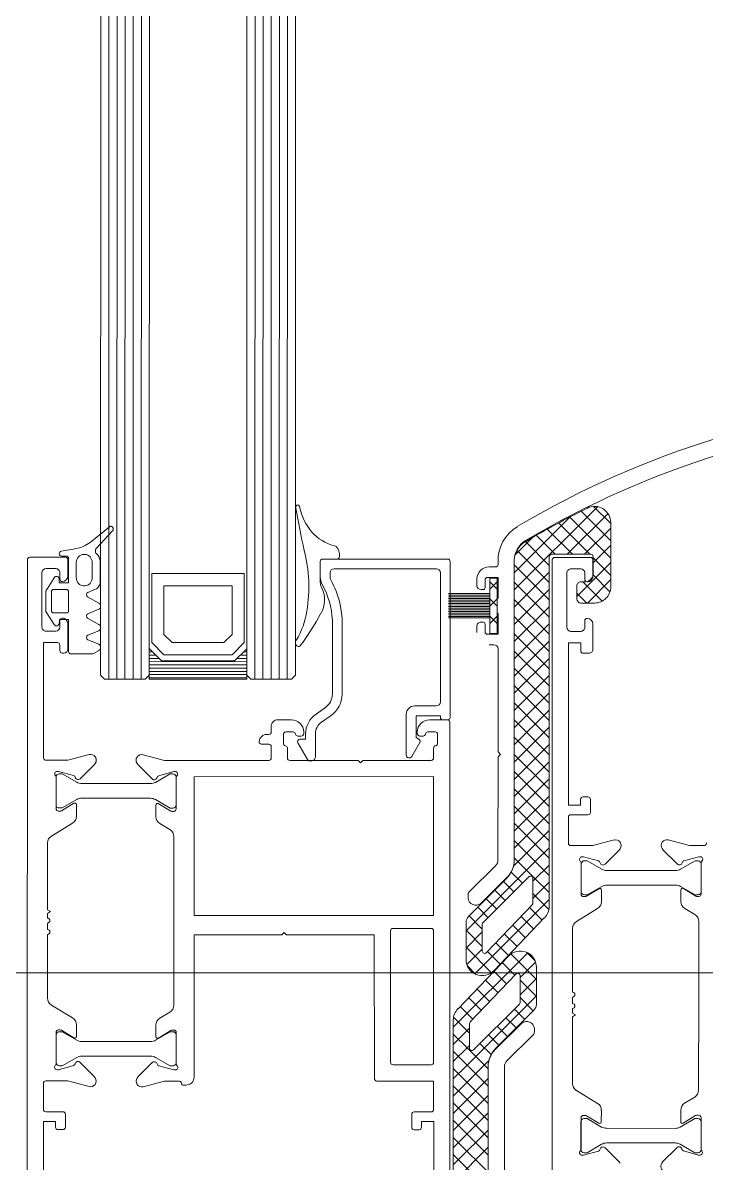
# Model space of a CAD drawing. Header units: centimetres. Extents: x 118932 to 154602, y -32682 to -23521.
# Drawn here: x 140821.18 to 140829.59, y -27687.63 to -27673.58 of the extents above; entities that cross this region are included whole.
import ezdxf

# ---------------------------------------------------------------- set-up
doc = ezdxf.new("R2010")
doc.units = ezdxf.units.CM
doc.header["$LTSCALE"] = 50
doc.header["$MEASUREMENT"] = 0
doc.layers.add('GEN_02_TF_Pencere', color=7, linetype='Continuous', lineweight=9, true_color=0x6093ac)

# ---------------------------------------------------------------- blocks, each defined once
blk = doc.blocks.new('P4_')
at = {"layer": 'GEN_02_TF_Pencere'}
for p, q in [((108044.975, 6106.326, 0), (108044.975, 6048.003, 0)), ((108040.794, 6096.939, 0), (108040.114, 6096.939, 0)), ((108040.114, 6096.939, 0), (108040.114, 6096.849, 0)), ((108040.157, 6096.939, 0), (108040.247, 6096.849, 0)), ((108040.157, 6096.849, 0), (108040.247, 6096.939, 0)), ((108040.369, 6096.939, 0), (108040.459, 6096.849, 0)), ((108040.369, 6096.849, 0), (108040.459, 6096.939, 0)), ((108040.581, 6096.939, 0), (108040.671, 6096.849, 0)), ((108040.581, 6096.849, 0), (108040.671, 6096.939, 0)), ((108040.793, 6096.94, 0), (108040.794, 6096.938, 0)), ((108040.794, 6096.849, 0), (108040.794, 6096.939, 0)), ((108040.114, 6096.849, 0), (108040.794, 6096.849, 0)), ((108040.114, 6096.849, 0), (108040.114, 6096.849, 0)), ((108040.304, 6096.849, 0), (108040.304, 6096.339, 0)), ((108040.324, 6096.849, 0), (108040.324, 6096.339, 0)), ((108040.344, 6096.849, 0), (108040.344, 6096.339, 0)), ((108040.364, 6096.849, 0), (108040.364, 6096.339, 0)), ((108040.384, 6096.849, 0), (108040.384, 6096.339, 0)), ((108040.404, 6096.849, 0), (108040.404, 6096.339, 0)), ((108040.424, 6096.849, 0), (108040.424, 6096.339, 0)), ((108040.444, 6096.849, 0), (108040.444, 6096.339, 0)), ((108040.464, 6096.849, 0), (108040.464, 6096.339, 0)), ((108040.484, 6096.849, 0), (108040.484, 6096.339, 0)), ((108040.504, 6096.849, 0), (108040.504, 6096.339, 0)), ((108040.524, 6096.849, 0), (108040.524, 6096.339, 0)), ((108040.544, 6096.849, 0), (108040.544, 6096.339, 0)), ((108040.564, 6096.849, 0), (108040.564, 6096.339, 0)), ((108040.584, 6096.849, 0), (108040.584, 6096.339, 0)), ((108040.604, 6096.849, 0), (108040.604, 6096.339, 0)), ((108039.908, 6096.359, 0), (108041.828, 6096.359, 0)), ((108039.908, 6096.359, 0), (108039.908, 6096.359, 0)), ((108041.888, 6096.355, 0), (108049.828, 6096.359, 0)), ((108041.888, 6096.355, 0), (108041.888, 6096.355, 0)), ((108039.878, 6094.789, 0), (108039.878, 6096.329, 0)), ((108041.638, 6096.239, 0), (108040.048, 6096.239, 0)), ((108041.828, 6096.239, 0), (108041.808, 6096.239, 0)), ((108041.808, 6096.239, 0), (108041.808, 6095.939, 0)), ((108041.858, 6096.329, 0), (108041.858, 6096.269, 0)), ((108041.858, 6096.105, 0), (108041.858, 6096.325, 0)), ((108039.998, 6096.189, 0), (108039.998, 6094.929, 0)), ((108041.688, 6095.919, 0), (108041.688, 6096.189, 0)), ((108042.008, 6096.175, 0), (108042.008, 6096.085, 0)), ((108042.148, 6096.205, 0), (108042.038, 6096.205, 0)), ((108042.328, 6096.155, 0), (108042.207, 6096.155, 0)), ((108042.358, 6095.285, 0), (108042.358, 6096.125, 0)), ((108044.268, 6096.156, 0), (108042.558, 6096.155, 0)), ((108042.558, 6096.155, 0), (108042.56, 6093.205, 0)), ((108044.27, 6093.206, 0), (108044.268, 6096.156, 0)), ((108044.268, 6096.156, 0), (108044.268, 6096.156, 0)), ((108044.428, 6096.126, 0), (108044.428, 6095.656, 0)), ((108046.078, 6096.157, 0), (108044.458, 6096.156, 0)), ((108046.108, 6095.657, 0), (108046.108, 6096.127, 0)), ((108046.658, 6096.157, 0), (108046.308, 6096.157, 0)), ((108046.308, 6096.157, 0), (108046.308, 6095.457, 0)), ((108046.688, 6095.917, 0), (108046.688, 6096.127, 0)), ((108048.808, 6096.159, 0), (108046.808, 6096.158, 0)), ((108046.808, 6096.158, 0), (108046.808, 6096.008, 0)), ((108041.808, 6095.939, 0), (108042.078, 6095.939, 0)), ((108042.028, 6095.955, 0), (108042.008, 6095.955, 0)), ((108042.058, 6096.026, 0), (108042.058, 6095.985, 0)), ((108042.078, 6095.939, 0), (108042.098, 6095.974, 0)), ((108042.139, 6095.985, 0), (108042.31, 6095.887, 0)), ((108046.808, 6096.008, 0), (108046.878, 6096.008, 0)), ((108046.908, 6095.978, 0), (108046.908, 6095.918, 0)), ((108042.292, 6095.819, 0), (108041.788, 6095.819, 0)), ((108046.878, 6095.888, 0), (108046.718, 6095.887, 0)), ((108044.437, 6095.635, 0), (108044.437, 6095.635, 0)), ((108044.458, 6095.626, 0), (108046.078, 6095.627, 0)), ((108046.278, 6095.427, 0), (108044.508, 6095.426, 0)), ((108044.508, 6095.426, 0), (108044.509, 6094.346, 0)), ((108042.388, 6095.255, 0), (108042.358, 6095.285, 0)), ((108042.358, 6095.225, 0), (108042.388, 6095.255, 0)), ((108042.359, 6094.385, 0), (108042.358, 6095.225, 0)), ((108040.728, 6095.028, 0), (108041.544, 6095.028, 0)), ((108040.048, 6094.879, 0), (108040.1, 6094.879, 0)), ((108041.544, 6094.908, 0), (108040.63, 6094.908, 0)), ((108041.788, 6094.707, 0), (108041.707, 6094.823, 0)), ((108041.806, 6094.892, 0), (108041.887, 6094.776, 0)), ((108040.097, 6094.759, 0), (108039.908, 6094.759, 0)), ((108042.034, 6094.699, 0), (108042.313, 6094.699, 0)), ((108042.009, 6094.555, 0), (108042.029, 6094.555, 0)), ((108042.098, 6094.579, 0), (108042.034, 6094.579, 0)), ((108042.098, 6094.509, 0), (108042.098, 6094.579, 0)), ((108042.341, 6094.597, 0), (108042.143, 6094.483, 0)), ((108041.308, 6094.453, 0), (107944.978, 6094.455, 0)), ((108041.308, 6094.453, 0), (108041.358, 6094.403, 0)), ((108041.358, 6094.403, 0), (108041.358, 6093.903, 0)), ((108041.859, 6094.235, 0), (108041.859, 6094.405, 0)), ((108042.009, 6094.425, 0), (108042.009, 6094.335, 0)), ((108042.059, 6094.525, 0), (108042.059, 6094.484, 0)), ((108041.358, 6094.353, 0), (107944.928, 6094.355, 0)), ((108041.358, 6094.253, 0), (107944.928, 6094.255, 0)), ((108042.039, 6094.305, 0), (108042.149, 6094.305, 0)), ((108042.208, 6094.355, 0), (108042.329, 6094.355, 0)), ((108044.509, 6094.346, 0), (108044.479, 6094.316, 0)), ((108044.479, 6094.316, 0), (108044.509, 6094.286, 0)), ((108044.509, 6094.286, 0), (108044.51, 6093.206, 0)), ((108041.358, 6094.153, 0), (107944.928, 6094.155, 0)), ((108042.009, 6094.155, 0), (108041.939, 6094.155, 0)), ((108042.039, 6094.104, 0), (108042.039, 6094.125, 0)), ((108042.159, 6094.125, 0), (108042.159, 6094.035, 0)), ((108042.329, 6094.155, 0), (108042.189, 6094.155, 0)), ((108042.36, 6092.839, 0), (108042.359, 6094.125, 0)), ((108041.358, 6094.053, 0), (107944.928, 6094.055, 0)), ((108041.358, 6093.953, 0), (107944.928, 6093.955, 0)), ((108040.983, 6093.853, 0), (107944.928, 6093.855, 0)), ((108041.358, 6093.853, 0), (108040.983, 6093.853, 0)), ((108040.983, 6093.853, 0), (108041.133, 6093.703, 0)), ((108040.983, 6093.853, 0), (108040.983, 6093.852, 0)), ((108041.023, 6093.853, 0), (108041.023, 6093.813, 0)), ((108041.063, 6093.853, 0), (108041.063, 6093.773, 0)), ((108041.103, 6093.853, 0), (108041.103, 6093.733, 0)), ((108041.143, 6093.853, 0), (108041.143, 6092.653, 0)), ((108041.183, 6093.853, 0), (108041.183, 6092.653, 0)), ((108041.223, 6093.853, 0), (108041.223, 6092.653, 0)), ((108041.263, 6093.853, 0), (108041.263, 6092.653, 0)), ((108041.303, 6093.853, 0), (108041.303, 6092.653, 0)), ((108041.358, 6093.903, 0), (108041.308, 6093.853, 0)), ((108041.343, 6093.853, 0), (108041.343, 6092.653, 0)), ((108041.358, 6092.653, 0), (108041.358, 6093.853, 0)), ((108041.358, 6093.853, 0), (108041.358, 6093.853, 0)), ((108040.058, 6092.683, 0), (108040.058, 6093.823, 0)), ((108040.058, 6093.823, 0), (108040.908, 6093.823, 0)), ((108040.908, 6093.823, 0), (108041.058, 6093.673, 0)), ((108041.133, 6093.703, 0), (108041.133, 6092.803, 0)), ((108040.208, 6092.833, 0), (108040.208, 6093.673, 0)), ((108040.208, 6093.673, 0), (108040.808, 6093.673, 0)), ((108040.808, 6093.673, 0), (108040.908, 6093.573, 0)), ((108040.908, 6093.573, 0), (108040.908, 6092.933, 0)), ((108041.058, 6093.673, 0), (108041.058, 6092.833, 0)), ((108042.56, 6093.205, 0), (108044.27, 6093.206, 0)), ((108044.51, 6093.206, 0), (108046.259, 6093.207, 0)), ((108042.566, 6092.985, 0), (108042.906, 6092.985, 0)), ((108042.957, 6092.985, 0), (108042.57, 6092.985, 0)), ((108046.099, 6092.987, 0), (108045.712, 6092.986, 0)), ((108046.082, 6092.987, 0), (108045.742, 6092.987, 0)), ((108046.31, 6093.028, 0), (108046.31, 6092.841, 0)), ((108046.344, 6093.053, 0), (108046.324, 6093.047, 0)), ((108046.359, 6093.107, 0), (108046.359, 6093.072, 0)), ((108040.908, 6092.933, 0), (108040.808, 6092.833, 0)), ((108042.497, 6092.973, 0), (108042.497, 6092.955, 0)), ((108042.497, 6092.955, 0), (108042.548, 6092.77, 0)), ((108042.526, 6092.909, 0), (108042.526, 6092.945, 0)), ((108042.63, 6092.729, 0), (108042.526, 6092.909, 0)), ((108042.946, 6092.909, 0), (108042.842, 6092.729, 0)), ((108042.89, 6092.765, 0), (108042.983, 6092.918, 0)), ((108042.946, 6092.945, 0), (108042.946, 6092.909, 0)), ((108042.987, 6092.933, 0), (108042.987, 6092.955, 0)), ((108043.211, 6092.907, 0), (108043.135, 6092.783, 0)), ((108044.467, 6092.956, 0), (108043.296, 6092.955, 0)), ((108045.373, 6092.956, 0), (108044.467, 6092.956, 0)), ((108045.535, 6092.784, 0), (108045.459, 6092.908, 0)), ((108045.682, 6092.956, 0), (108045.682, 6092.935, 0)), ((108045.687, 6092.919, 0), (108045.78, 6092.767, 0)), ((108045.702, 6092.947, 0), (108045.702, 6092.911, 0)), ((108045.702, 6092.911, 0), (108045.806, 6092.731, 0)), ((108046.018, 6092.731, 0), (108046.122, 6092.911, 0)), ((108046.121, 6092.773, 0), (108046.172, 6092.957, 0)), ((108046.122, 6092.911, 0), (108046.122, 6092.947, 0)), ((108046.172, 6092.957, 0), (108046.172, 6092.975, 0)), ((108040.808, 6092.833, 0), (108040.208, 6092.833, 0)), ((108041.058, 6092.833, 0), (108040.908, 6092.683, 0)), ((108041.133, 6092.803, 0), (108040.983, 6092.653, 0)), ((108041.063, 6092.733, 0), (108041.063, 6092.653, 0)), ((108041.103, 6092.773, 0), (108041.103, 6092.653, 0)), ((108042.29, 6092.578, 0), (108042.36, 6092.839, 0)), ((108043.05, 6092.735, 0), (108042.907, 6092.735, 0)), ((108045.763, 6092.737, 0), (108045.62, 6092.736, 0)), ((108046.31, 6092.841, 0), (108046.38, 6092.581, 0)), ((108040.983, 6092.653, 0), (107944.928, 6092.655, 0)), ((108040.908, 6092.683, 0), (108040.058, 6092.683, 0)), ((108040.983, 6092.654, 0), (108040.983, 6092.653, 0)), ((108040.983, 6092.653, 0), (108041.358, 6092.653, 0)), ((108041.023, 6092.693, 0), (108041.023, 6092.653, 0)), ((108041.308, 6092.653, 0), (108041.358, 6092.603, 0)), ((108041.358, 6092.603, 0), (108041.358, 6092.103, 0)), ((108042.587, 6092.689, 0), (108042.416, 6092.516, 0)), ((108042.646, 6091.821, 0), (108042.646, 6092.669, 0)), ((108042.826, 6092.669, 0), (108042.826, 6091.821, 0)), ((108042.826, 6092.669, 0), (108042.826, 6092.669, 0)), ((108045.822, 6092.671, 0), (108045.822, 6091.823, 0)), ((108045.822, 6092.671, 0), (108045.822, 6092.671, 0)), ((108046.002, 6091.823, 0), (108046.002, 6092.671, 0)), ((108046.254, 6092.518, 0), (108046.083, 6092.691, 0)), ((108041.358, 6092.553, 0), (107944.928, 6092.555, 0)), ((108041.358, 6092.453, 0), (107944.928, 6092.455, 0)), ((108042.416, 6092.516, 0), (108042.398, 6092.503, 0)), ((108046.272, 6092.505, 0), (108046.254, 6092.518, 0)), ((108041.358, 6092.353, 0), (107944.928, 6092.355, 0)), ((108041.358, 6092.253, 0), (107944.928, 6092.255, 0)), ((108041.358, 6092.153, 0), (107944.928, 6092.155, 0)), ((108041.308, 6092.053, 0), (107944.978, 6092.055, 0)), ((108041.358, 6092.103, 0), (108041.308, 6092.053, 0)), ((108042.358, 6091.652, 0), (108042.288, 6091.913, 0)), ((108042.396, 6091.988, 0), (108042.414, 6091.976, 0)), ((108042.414, 6091.976, 0), (108042.585, 6091.803, 0)), ((108046.081, 6091.803, 0), (108046.252, 6091.976, 0)), ((108046.252, 6091.976, 0), (108046.27, 6091.988, 0)), ((108046.378, 6091.913, 0), (108046.308, 6091.652, 0)), ((108042.546, 6091.721, 0), (108042.495, 6091.537, 0)), ((108042.526, 6091.581, 0), (108042.63, 6091.761, 0)), ((108042.842, 6091.761, 0), (108042.946, 6091.581, 0)), ((108042.981, 6091.574, 0), (108042.888, 6091.726, 0)), ((108042.905, 6091.757, 0), (108043.048, 6091.757, 0)), ((108045.618, 6091.757, 0), (108045.761, 6091.757, 0)), ((108045.778, 6091.726, 0), (108045.685, 6091.574, 0)), ((108045.806, 6091.763, 0), (108045.702, 6091.583, 0)), ((108046.122, 6091.583, 0), (108046.018, 6091.763, 0)), ((108046.17, 6091.537, 0), (108046.119, 6091.721, 0)), ((108039.858, 6091.181, 0), (108039.858, 6091.621, 0)), ((108039.888, 6091.651, 0), (108040.088, 6091.651, 0)), ((108040.678, 6091.651, 0), (108040.988, 6091.651, 0)), ((108041.038, 6091.601, 0), (108041.038, 6091.581, 0)), ((108042.358, 6091.381, 0), (108042.358, 6091.652, 0)), ((108042.526, 6091.545, 0), (108042.526, 6091.581, 0)), ((108042.946, 6091.581, 0), (108042.946, 6091.545, 0)), ((108043.133, 6091.709, 0), (108043.292, 6091.449, 0)), ((108045.374, 6091.449, 0), (108045.533, 6091.709, 0)), ((108045.702, 6091.583, 0), (108045.702, 6091.547, 0)), ((108046.122, 6091.547, 0), (108046.122, 6091.583, 0)), ((108046.308, 6091.652, 0), (108046.308, 6091.381, 0)), ((108046.688, 6091.381, 0), (108046.688, 6091.591, 0)), ((108046.718, 6091.621, 0), (108046.878, 6091.621, 0)), ((108046.908, 6091.591, 0), (108046.908, 6091.531, 0)), ((108039.998, 6091.501, 0), (108039.998, 6091.381, 0)), ((108040.128, 6091.551, 0), (108040.048, 6091.551, 0)), ((108040.718, 6091.551, 0), (108040.638, 6091.551, 0)), ((108040.768, 6091.381, 0), (108040.768, 6091.501, 0)), ((108040.908, 6091.521, 0), (108040.908, 6091.351, 0)), ((108041.008, 6091.551, 0), (108040.938, 6091.551, 0)), ((108042.495, 6091.537, 0), (108042.495, 6091.518, 0)), ((108042.906, 6091.505, 0), (108042.566, 6091.505, 0)), ((108042.568, 6091.507, 0), (108042.955, 6091.507, 0)), ((108042.985, 6091.537, 0), (108042.985, 6091.558, 0)), ((108044.201, 6091.401, 0), (108044.223, 6091.439, 0)), ((108044.223, 6091.439, 0), (108044.245, 6091.401, 0)), ((108045.68, 6091.558, 0), (108045.68, 6091.537, 0)), ((108045.71, 6091.507, 0), (108046.097, 6091.507, 0)), ((108045.742, 6091.507, 0), (108046.082, 6091.507, 0)), ((108046.17, 6091.518, 0), (108046.17, 6091.537, 0)), ((108046.878, 6091.501, 0), (108046.808, 6091.501, 0)), ((108046.808, 6091.501, 0), (108046.808, 6091.351, 0)), ((108040.048, 6091.331, 0), (108040.718, 6091.331, 0)), ((108040.908, 6091.351, 0), (108042.328, 6091.351, 0)), ((108043.377, 6091.401, 0), (108044.201, 6091.401, 0)), ((108044.245, 6091.401, 0), (108044.303, 6091.401, 0)), ((108044.363, 6091.401, 0), (108044.443, 6091.401, 0)), ((108044.503, 6091.401, 0), (108045.289, 6091.401, 0)), ((108046.338, 6091.351, 0), (108046.658, 6091.351, 0)), ((108046.808, 6091.351, 0), (108048.808, 6091.351, 0)), ((108049.828, 6091.151, 0), (108039.888, 6091.151, 0))]:
    blk.add_line(p, q, dxfattribs=at)
at = {"layer": 'GEN_02_TF_Pencere', "extrusion": (0, 0, -1)}
for p, q in [((108043.372, 6099.519, 0), (108043.392, 6099.513, 0)), ((108043.406, 6099.494, 0), (108043.406, 6099.307, 0)), ((108043.617, 6099.453, 0), (108044.004, 6099.452, 0)), ((108043.634, 6099.453, 0), (108043.974, 6099.453, 0)), ((108046.759, 6099.451, 0), (108047.146, 6099.451, 0)), ((108047.15, 6099.451, 0), (108046.81, 6099.451, 0)), ((108043.406, 6099.307, 0), (108043.336, 6099.047, 0)), ((108043.544, 6099.423, 0), (108043.544, 6099.441, 0)), ((108043.595, 6099.239, 0), (108043.544, 6099.423, 0)), ((108043.594, 6099.377, 0), (108043.594, 6099.413, 0)), ((108043.698, 6099.197, 0), (108043.594, 6099.377, 0)), ((108044.014, 6099.377, 0), (108043.91, 6099.197, 0)), ((108044.029, 6099.385, 0), (108043.936, 6099.233, 0)), ((108044.014, 6099.413, 0), (108044.014, 6099.377, 0)), ((108044.034, 6099.422, 0), (108044.034, 6099.401, 0)), ((108044.181, 6099.25, 0), (108044.257, 6099.374, 0)), ((108044.343, 6099.422, 0), (108045.249, 6099.422, 0)), ((108045.249, 6099.422, 0), (108046.42, 6099.421, 0)), ((108046.505, 6099.373, 0), (108046.581, 6099.249, 0)), ((108046.729, 6099.399, 0), (108046.729, 6099.421, 0)), ((108046.826, 6099.231, 0), (108046.733, 6099.384, 0)), ((108046.77, 6099.411, 0), (108046.77, 6099.375, 0)), ((108046.77, 6099.375, 0), (108046.874, 6099.195, 0)), ((108047.086, 6099.195, 0), (108047.19, 6099.375, 0)), ((108047.219, 6099.421, 0), (108047.168, 6099.236, 0)), ((108047.19, 6099.375, 0), (108047.19, 6099.411, 0)), ((108047.219, 6099.439, 0), (108047.219, 6099.421, 0)), ((108043.953, 6099.203, 0), (108044.096, 6099.202, 0)), ((108046.666, 6099.201, 0), (108046.809, 6099.201, 0)), ((108043.462, 6098.984, 0), (108043.633, 6099.157, 0)), ((108043.714, 6098.289, 0), (108043.714, 6099.137, 0)), ((108043.894, 6099.137, 0), (108043.894, 6098.289, 0)), ((108043.894, 6099.137, 0), (108043.894, 6099.137, 0)), ((108046.89, 6099.135, 0), (108046.89, 6098.287, 0)), ((108046.89, 6099.135, 0), (108046.89, 6099.135, 0)), ((108047.07, 6098.287, 0), (108047.07, 6099.135, 0)), ((108047.129, 6099.155, 0), (108047.3, 6098.982, 0)), ((108043.444, 6098.971, 0), (108043.462, 6098.984, 0)), ((108047.3, 6098.982, 0), (108047.318, 6098.969, 0)), ((108039.23, 6098.125, 0), (108039.441, 6098.337, 0)), ((108039.288, 6097.972, 0), (108039.653, 6098.337, 0)), ((108039.36, 6097.831, 0), (108039.866, 6098.337, 0)), ((108040.219, 6098.337, 0), (108039.429, 6098.337, 0)), ((108039.819, 6098.013, 0), (108039.495, 6098.337, 0)), ((108039.924, 6098.12, 0), (108039.707, 6098.337, 0)), ((108039.861, 6098.12, 0), (108040.078, 6098.337, 0)), ((108040.337, 6097.919, 0), (108039.919, 6098.337, 0)), ((108040.072, 6098.119, 0), (108040.28, 6098.327, 0)), ((108040.419, 6098.049, 0), (108040.131, 6098.337, 0)), ((108043.338, 6098.379, 0), (108043.408, 6098.118, 0)), ((108043.464, 6098.442, 0), (108043.446, 6098.454, 0)), ((108043.635, 6098.269, 0), (108043.464, 6098.442, 0)), ((108047.302, 6098.442, 0), (108047.131, 6098.269, 0)), ((108047.32, 6098.454, 0), (108047.302, 6098.442, 0)), ((108039.819, 6097.801, 0), (108039.317, 6098.303, 0)), ((108040.158, 6097.993, 0), (108040.396, 6098.231, 0)), ((108043.546, 6098.003, 0), (108043.597, 6098.187, 0)), ((108043.594, 6098.049, 0), (108043.698, 6098.229, 0)), ((108043.91, 6098.229, 0), (108044.014, 6098.049, 0)), ((108043.938, 6098.192, 0), (108044.031, 6098.04, 0)), ((108044.098, 6098.223, 0), (108043.955, 6098.223, 0)), ((108046.811, 6098.223, 0), (108046.668, 6098.223, 0)), ((108046.735, 6098.04, 0), (108046.828, 6098.192, 0)), ((108046.874, 6098.227, 0), (108046.77, 6098.047, 0)), ((108047.19, 6098.047, 0), (108047.086, 6098.227, 0)), ((108047.17, 6098.187, 0), (108047.221, 6098.003, 0)), ((108040.259, 6097.149, 0), (108039.233, 6098.175, 0)), ((108039.433, 6097.692, 0), (108039.819, 6098.078, 0)), ((108039.819, 6097.609, 0), (108039.819, 6098.089, 0)), ((108039.849, 6098.12, 0), (108040.049, 6098.12, 0)), ((108039.858, 6098.087, 0), (108039.858, 6097.647, 0)), ((108040.088, 6098.117, 0), (108039.888, 6098.117, 0)), ((108040.296, 6097.919, 0), (108040.419, 6098.042, 0)), ((108040.419, 6097.969, 0), (108040.419, 6098.137, 0)), ((108040.988, 6098.117, 0), (108040.678, 6098.117, 0)), ((108041.038, 6097.997, 0), (108041.038, 6098.067, 0)), ((108042.808, 6098.057, 0), (108042.808, 6097.997, 0)), ((108042.998, 6098.087, 0), (108042.838, 6098.087, 0)), ((108043.028, 6097.847, 0), (108043.028, 6098.057, 0)), ((108043.408, 6098.118, 0), (108043.408, 6097.847, 0)), ((108043.594, 6098.013, 0), (108043.594, 6098.049, 0)), ((108044.014, 6098.049, 0), (108044.014, 6098.013, 0)), ((108044.342, 6097.915, 0), (108044.183, 6098.175, 0)), ((108046.583, 6098.175, 0), (108046.424, 6097.915, 0)), ((108046.77, 6098.047, 0), (108046.77, 6098.011, 0)), ((108047.19, 6098.011, 0), (108047.19, 6098.047, 0)), ((108039.998, 6097.847, 0), (108039.998, 6097.967, 0)), ((108040.048, 6098.017, 0), (108040.128, 6098.017, 0)), ((108040.158, 6098.029, 0), (108040.158, 6097.969, 0)), ((108040.208, 6097.919, 0), (108040.369, 6097.919, 0)), ((108040.638, 6098.017, 0), (108040.718, 6098.017, 0)), ((108040.768, 6097.967, 0), (108040.768, 6097.847, 0)), ((108040.908, 6097.817, 0), (108040.908, 6097.967, 0)), ((108040.908, 6097.967, 0), (108041.008, 6097.967, 0)), ((108042.838, 6097.967, 0), (108042.908, 6097.967, 0)), ((108042.908, 6097.967, 0), (108042.908, 6097.817, 0)), ((108043.546, 6097.984, 0), (108043.546, 6098.003, 0)), ((108044.006, 6097.973, 0), (108043.619, 6097.973, 0)), ((108043.974, 6097.973, 0), (108043.634, 6097.973, 0)), ((108044.036, 6098.024, 0), (108044.036, 6098.003, 0)), ((108045.493, 6097.905, 0), (108045.471, 6097.867, 0)), ((108045.515, 6097.867, 0), (108045.493, 6097.905, 0)), ((108046.731, 6098.003, 0), (108046.731, 6098.024, 0)), ((108047.148, 6097.973, 0), (108046.761, 6097.973, 0)), ((108046.81, 6097.971, 0), (108047.15, 6097.971, 0)), ((108047.221, 6098.003, 0), (108047.221, 6097.984, 0)), ((108040.046, 6097.149, 0), (108039.355, 6097.841, 0)), ((108039.508, 6097.555, 0), (108039.819, 6097.866, 0)), ((108040.718, 6097.797, 0), (108040.048, 6097.797, 0)), ((108042.908, 6097.817, 0), (108040.908, 6097.817, 0)), ((108043.378, 6097.817, 0), (108043.058, 6097.817, 0)), ((108045.213, 6097.867, 0), (108044.427, 6097.867, 0)), ((108045.353, 6097.867, 0), (108045.273, 6097.867, 0)), ((108045.471, 6097.867, 0), (108045.413, 6097.867, 0)), ((108046.339, 6097.867, 0), (108045.515, 6097.867, 0)), ((108039.585, 6097.42, 0), (108039.819, 6097.654, 0)), ((108039.663, 6097.286, 0), (108039.956, 6097.579, 0)), ((108039.77, 6097.181, 0), (108040.168, 6097.579, 0)), ((108044.158, 6097.579, 0), (108039.849, 6097.579, 0)), ((108039.888, 6097.617, 0), (108049.828, 6097.617, 0)), ((108039.888, 6097.617, 0), (108039.888, 6097.617, 0)), ((108039.951, 6097.149, 0), (108040.381, 6097.579, 0)), ((108040.471, 6097.149, 0), (108040.041, 6097.579, 0)), ((108040.163, 6097.149, 0), (108040.593, 6097.579, 0)), ((108040.683, 6097.149, 0), (108040.253, 6097.579, 0)), ((108040.375, 6097.149, 0), (108040.805, 6097.579, 0)), ((108040.895, 6097.149, 0), (108040.465, 6097.579, 0)), ((108040.587, 6097.149, 0), (108041.017, 6097.579, 0)), ((108041.107, 6097.149, 0), (108040.677, 6097.579, 0)), ((108040.799, 6097.149, 0), (108041.229, 6097.579, 0)), ((108041.319, 6097.149, 0), (108040.889, 6097.579, 0)), ((108041.011, 6097.149, 0), (108041.441, 6097.579, 0)), ((108041.531, 6097.149, 0), (108041.101, 6097.579, 0)), ((108041.223, 6097.149, 0), (108041.653, 6097.579, 0)), ((108041.743, 6097.149, 0), (108041.313, 6097.579, 0)), ((108041.435, 6097.149, 0), (108041.865, 6097.579, 0)), ((108041.956, 6097.149, 0), (108041.526, 6097.579, 0)), ((108041.648, 6097.149, 0), (108042.071, 6097.572, 0)), ((108042.168, 6097.149, 0), (108041.738, 6097.579, 0)), ((108041.86, 6097.149, 0), (108042.263, 6097.553, 0)), ((108042.38, 6097.149, 0), (108041.95, 6097.579, 0)), ((108042.071, 6097.572, 0), (108042.078, 6097.579, 0)), ((108042.072, 6097.149, 0), (108042.456, 6097.533, 0)), ((108042.18, 6097.561, 0), (108042.162, 6097.579, 0)), ((108042.592, 6097.149, 0), (108042.18, 6097.561, 0)), ((108042.263, 6097.553, 0), (108042.29, 6097.579, 0)), ((108042.284, 6097.149, 0), (108042.648, 6097.513, 0)), ((108042.416, 6097.537, 0), (108042.374, 6097.579, 0)), ((108042.804, 6097.149, 0), (108042.416, 6097.537, 0)), ((108042.456, 6097.533, 0), (108042.502, 6097.579, 0)), ((108042.496, 6097.149, 0), (108042.841, 6097.494, 0)), ((108042.652, 6097.513, 0), (108042.586, 6097.579, 0)), ((108042.648, 6097.513, 0), (108042.714, 6097.579, 0)), ((108043.016, 6097.149, 0), (108042.652, 6097.513, 0)), ((108042.889, 6097.489, 0), (108042.798, 6097.579, 0)), ((108042.841, 6097.494, 0), (108042.926, 6097.579, 0)), ((108043.228, 6097.149, 0), (108042.889, 6097.489, 0)), ((108043.125, 6097.465, 0), (108043.011, 6097.579, 0)), ((108043.033, 6097.474, 0), (108043.138, 6097.579, 0)), ((108043.361, 6097.441, 0), (108043.223, 6097.579, 0)), ((108043.226, 6097.454, 0), (108043.35, 6097.579, 0)), ((108043.418, 6097.435, 0), (108043.562, 6097.579, 0)), ((108043.597, 6097.416, 0), (108043.435, 6097.579, 0)), ((108043.611, 6097.415, 0), (108043.775, 6097.579, 0)), ((108043.834, 6097.392, 0), (108043.647, 6097.579, 0)), ((108043.803, 6097.395, 0), (108043.987, 6097.579, 0)), ((108044.059, 6097.379, 0), (108043.859, 6097.579, 0)), ((108043.999, 6097.379, 0), (108044.195, 6097.576, 0)), ((108044.987, 6096.663, 0), (108044.071, 6097.579, 0)), ((108044.158, 6097.579, 0), (108044.158, 6097.579, 0)), ((108044.17, 6097.338, 0), (108044.327, 6097.495, 0)), ((108044.948, 6096.901, 0), (108044.299, 6097.52, 0)), ((108039.824, 6097.159, 0), (108039.613, 6097.371, 0)), ((108042.708, 6097.149, 0), (108043.033, 6097.474, 0)), ((108042.92, 6097.149, 0), (108043.226, 6097.454, 0)), ((108043.44, 6097.149, 0), (108043.125, 6097.465, 0)), ((108043.133, 6097.149, 0), (108043.418, 6097.435, 0)), ((108043.345, 6097.149, 0), (108043.611, 6097.415, 0)), ((108043.662, 6097.14, 0), (108043.361, 6097.441, 0)), ((108043.557, 6097.149, 0), (108043.803, 6097.395, 0)), ((108044.458, 6096.556, 0), (108043.597, 6097.416, 0)), ((108043.813, 6097.379, 0), (108044.115, 6097.379, 0)), ((108043.813, 6097.379, 0), (108043.813, 6097.379, 0)), ((108043.847, 6097.379, 0), (108043.834, 6097.392, 0)), ((108044.136, 6097.371, 0), (108044.725, 6096.808, 0)), ((108044.279, 6097.235, 0), (108044.435, 6097.391, 0)), ((108044.827, 6097.406, 0), (108044.722, 6097.301, 0)), ((108045.055, 6097.422, 0), (108044.741, 6097.108, 0)), ((108044.844, 6097.412, 0), (108045.034, 6097.222, 0)), ((108045.364, 6097.422, 0), (108044.906, 6097.422, 0)), ((108045.046, 6097.422, 0), (108045.246, 6097.222, 0)), ((108045.267, 6097.422, 0), (108045.067, 6097.222, 0)), ((108045.258, 6097.422, 0), (108046.119, 6096.562, 0)), ((108045.442, 6097.385, 0), (108045.279, 6097.222, 0)), ((108045.905, 6096.923, 0), (108045.435, 6097.393, 0)), ((108045.66, 6097.398, 0), (108045.703, 6097.398, 0)), ((108045.738, 6097.383, 0), (108046.06, 6097.058, 0)), ((108043.733, 6097.113, 0), (108043.87, 6097.25, 0)), ((108044.354, 6096.765, 0), (108043.791, 6097.328, 0)), ((108044.387, 6097.131, 0), (108044.544, 6097.287, 0)), ((108044.729, 6097.315, 0), (108045.645, 6096.399, 0)), ((108045.011, 6097.222, 0), (108045.341, 6097.222, 0)), ((108045.362, 6097.213, 0), (108045.925, 6096.65, 0)), ((108045.548, 6097.279, 0), (108045.422, 6097.153, 0)), ((108045.919, 6096.917, 0), (108045.597, 6097.242, 0)), ((108039.479, 6097.184, 0), (108039.479, 6097.184, 0)), ((108039.889, 6097.149, 0), (108043.585, 6097.149, 0)), ((108039.89, 6097.149, 0), (108043.585, 6097.149, 0)), ((108043.797, 6097.061, 0), (108044.12, 6096.736, 0)), ((108043.849, 6097.017, 0), (108043.976, 6097.144, 0)), ((108044.496, 6097.027, 0), (108044.652, 6097.184, 0)), ((108044.604, 6096.924, 0), (108044.761, 6097.08, 0)), ((108044.768, 6097.077, 0), (108045.417, 6096.458, 0)), ((108045.003, 6097.158, 0), (108044.847, 6097.002, 0)), ((108045.58, 6096.607, 0), (108044.991, 6097.17, 0)), ((108045.654, 6097.173, 0), (108045.528, 6097.047, 0)), ((108045.761, 6097.067, 0), (108045.634, 6096.941, 0)), ((108039.944, 6096.949, 0), (108039.909, 6096.949, 0)), ((108039.974, 6096.839, 0), (108039.974, 6096.919, 0)), ((108040.356, 6096.949, 0), (108040.104, 6096.949, 0)), ((108040.104, 6096.949, 0), (108040.104, 6096.819, 0)), ((108040.534, 6096.939, 0), (108040.374, 6096.939, 0)), ((108040.804, 6096.949, 0), (108040.551, 6096.949, 0)), ((108040.804, 6096.819, 0), (108040.804, 6096.949, 0)), ((108042.254, 6096.949, 0), (108040.984, 6096.949, 0)), ((108042.284, 6096.979, 0), (108042.254, 6096.949, 0)), ((108042.314, 6096.949, 0), (108042.284, 6096.979, 0)), ((108043.585, 6096.949, 0), (108042.314, 6096.949, 0)), ((108043.978, 6096.595, 0), (108043.656, 6096.92, 0)), ((108043.811, 6097.055, 0), (108044.281, 6096.586, 0)), ((108043.955, 6096.911, 0), (108044.082, 6097.038, 0)), ((108044.062, 6096.805, 0), (108044.188, 6096.932, 0)), ((108044.713, 6096.82, 0), (108044.869, 6096.977, 0)), ((108045.112, 6097.054, 0), (108044.955, 6096.898, 0)), ((108045.22, 6096.951, 0), (108045.064, 6096.794, 0)), ((108045.867, 6096.961, 0), (108045.74, 6096.834, 0)), ((108046.131, 6097.029, 0), (108047.402, 6097.029, 0)), ((108040.134, 6096.789, 0), (108040.234, 6096.789, 0)), ((108040.674, 6096.789, 0), (108040.774, 6096.789, 0)), ((108040.934, 6096.899, 0), (108040.934, 6096.839, 0)), ((108044.168, 6096.699, 0), (108044.294, 6096.826, 0)), ((108044.661, 6096.556, 0), (108044.975, 6096.87, 0)), ((108045.329, 6096.847, 0), (108045.172, 6096.691, 0)), ((108045.983, 6096.865, 0), (108045.846, 6096.728, 0)), ((108046.159, 6096.829, 0), (108045.913, 6096.583, 0)), ((108046.054, 6096.838, 0), (108046.355, 6096.538, 0)), ((108046.371, 6096.829, 0), (108046.105, 6096.563, 0)), ((108049.827, 6096.829, 0), (108046.131, 6096.829, 0)), ((108049.826, 6096.829, 0), (108046.131, 6096.829, 0)), ((108046.276, 6096.829, 0), (108046.591, 6096.514, 0)), ((108046.584, 6096.829, 0), (108046.298, 6096.543, 0)), ((108046.488, 6096.829, 0), (108046.827, 6096.489, 0)), ((108046.796, 6096.829, 0), (108046.49, 6096.524, 0)), ((108047.008, 6096.829, 0), (108046.683, 6096.504, 0)), ((108046.7, 6096.829, 0), (108047.064, 6096.465, 0)), ((108047.22, 6096.829, 0), (108046.875, 6096.485, 0)), ((108046.912, 6096.829, 0), (108047.3, 6096.441, 0)), ((108047.432, 6096.829, 0), (108047.068, 6096.465, 0)), ((108047.124, 6096.829, 0), (108047.536, 6096.417, 0)), ((108047.644, 6096.829, 0), (108047.26, 6096.445, 0)), ((108040.204, 6096.689, 0), (108040.124, 6096.689, 0)), ((108040.254, 6096.769, 0), (108040.254, 6096.739, 0)), ((108040.654, 6096.739, 0), (108040.654, 6096.769, 0)), ((108040.784, 6096.689, 0), (108040.704, 6096.689, 0)), ((108044.274, 6096.593, 0), (108044.437, 6096.756, 0)), ((108044.705, 6096.756, 0), (108044.376, 6096.756, 0)), ((108044.449, 6096.556, 0), (108044.649, 6096.756, 0)), ((108044.67, 6096.556, 0), (108044.47, 6096.756, 0)), ((108044.872, 6096.566, 0), (108044.682, 6096.756, 0)), ((108044.889, 6096.573, 0), (108044.994, 6096.677, 0)), ((108045.437, 6096.744, 0), (108045.281, 6096.587, 0)), ((108045.546, 6096.64, 0), (108045.39, 6096.484, 0)), ((108044.056, 6096.58, 0), (108044.013, 6096.58, 0)), ((108044.352, 6096.556, 0), (108044.81, 6096.556, 0)), ((108045.717, 6096.599, 0), (108045.521, 6096.403, 0)), ((108045.903, 6096.599, 0), (108045.601, 6096.599, 0)), ((108045.657, 6096.599, 0), (108045.857, 6096.399, 0)), ((108045.913, 6096.583, 0), (108045.729, 6096.399, 0)), ((108045.869, 6096.599, 0), (108045.882, 6096.586, 0)), ((108045.882, 6096.586, 0), (108046.069, 6096.399, 0)), ((108045.903, 6096.599, 0), (108045.903, 6096.599, 0)), ((108046.105, 6096.563, 0), (108045.941, 6096.399, 0)), ((108046.119, 6096.562, 0), (108046.281, 6096.399, 0)), ((108046.298, 6096.543, 0), (108046.154, 6096.399, 0)), ((108046.355, 6096.538, 0), (108046.493, 6096.399, 0)), ((108046.49, 6096.524, 0), (108046.366, 6096.399, 0)), ((108046.683, 6096.504, 0), (108046.578, 6096.399, 0)), ((108046.591, 6096.514, 0), (108046.706, 6096.399, 0)), ((108045.558, 6096.399, 0), (108049.867, 6096.399, 0)), ((108045.558, 6096.399, 0), (108045.558, 6096.399, 0)), ((108046.875, 6096.485, 0), (108046.79, 6096.399, 0)), ((108046.827, 6096.489, 0), (108046.918, 6096.399, 0)), ((108047.068, 6096.465, 0), (108047.002, 6096.399, 0)), ((108047.064, 6096.465, 0), (108047.13, 6096.399, 0)), ((108047.26, 6096.445, 0), (108047.214, 6096.399, 0)), ((108047.3, 6096.441, 0), (108047.342, 6096.399, 0)), ((108039.81, 6094.994, 0), (108039.848, 6094.994, 0)), ((108039.848, 6094.994, 0), (108039.848, 6094.994, 0)), ((108039.878, 6094.969, 0), (108039.878, 6094.784, 0)), ((108039.908, 6094.759, 0), (108040.169, 6094.759, 0)), ((108040.218, 6094.77, 0), (108040.238, 6094.779, 0)), ((108040.906, 6094.453, 0), (108040.893, 6094.455, 0)), ((108039.481, 6092.161, 0), (108039.659, 6091.945, 0)), ((108039.744, 6092.001, 0), (108039.533, 6092.2, 0)), ((108040.157, 6092.047, 0), (108039.903, 6092.047, 0)), ((108040.423, 6092.033, 0), (108040.345, 6091.893, 0)), ((108040.554, 6091.897, 0), (108040.498, 6092.03, 0)), ((108040.687, 6092.033, 0), (108040.609, 6091.893, 0)), ((108040.818, 6091.897, 0), (108040.763, 6092.03, 0)), ((108040.929, 6092.03, 0), (108040.874, 6091.897, 0)), ((108041.037, 6091.976, 0), (108041.005, 6092.034, 0)), ((108039.823, 6091.842, 0), (108039.823, 6091.861, 0)), ((108039.923, 6091.949, 0), (108040.108, 6091.949, 0)), ((108040.208, 6091.861, 0), (108040.208, 6091.842, 0)), ((108040.208, 6091.861, 0), (108040.208, 6091.861, 0)), ((108040.29, 6091.896, 0), (108040.251, 6091.99, 0)), ((108040.251, 6091.99, 0), (108040.251, 6091.99, 0)), ((108041.048, 6091.686, 0), (108041.048, 6091.937, 0)), ((108040.109, 6091.754, 0), (108039.923, 6091.754, 0)), ((108039.843, 6091.571, 0), (108039.843, 6091.632, 0)), ((108039.873, 6091.658, 0), (108040.173, 6091.659, 0)), ((108040.173, 6091.659, 0), (108040.173, 6091.544, 0)), ((108040.253, 6091.474, 0), (108040.253, 6091.632, 0)), ((108040.262, 6091.651, 0), (108040.262, 6091.651, 0)), ((108040.283, 6091.659, 0), (108040.513, 6091.659, 0)), ((108040.543, 6091.633, 0), (108040.543, 6091.474, 0)), ((108040.623, 6091.659, 0), (108041.018, 6091.66, 0)), ((108040.623, 6091.545, 0), (108040.623, 6091.659, 0)), ((108040.11, 6091.48, 0), (108040.274, 6091.377, 0)), ((108040.173, 6091.544, 0), (108040.133, 6091.544, 0)), ((108040.513, 6091.447, 0), (108040.283, 6091.447, 0)), ((108040.524, 6091.377, 0), (108040.687, 6091.481, 0)), ((108040.663, 6091.545, 0), (108040.623, 6091.545, 0)), ((108040.274, 6091.377, 0), (108040.524, 6091.377, 0))]:
    blk.add_line(p, q, dxfattribs=at)
for centre, radius, start, end in [((-108049.237, 6102.98, 0), 11.35, 329.2896, 356.4497), ((-108049.237, 6102.98, 0), 11.15, 329.2971, 356.6114), ((-108043.386, 6099.494, 0), 0.02, 104.9815, 180.053), ((-108043.574, 6099.441, 0), 0.03, 0.0329, 135.8205), ((-108043.634, 6099.413, 0), 0.04, 360, 90), ((-108043.617, 6099.483, 0), 0.03, 270.0329, 315.8207), ((-108043.974, 6099.413, 0), 0.04, 90, 179.9999), ((-108044.004, 6099.422, 0), 0.03, 90.0328, 180.0329), ((-108046.759, 6099.421, 0), 0.03, 0.0328, 90.0329), ((-108046.81, 6099.411, 0), 0.04, 0.0001, 89.9999), ((-108047.146, 6099.481, 0), 0.03, 224.2451, 270.0328), ((-108047.15, 6099.411, 0), 0.04, 90, 180), ((-108047.189, 6099.439, 0), 0.03, 44.2452, 180.0328), ((-108044.004, 6099.401, 0), 0.03, 180.0331, 211.4331), ((-108044.343, 6099.322, 0), 0.1, 31.4328, 90.0329), ((-108046.42, 6099.321, 0), 0.1, 90.0328, 148.6329), ((-108046.759, 6099.399, 0), 0.03, 328.6326, 0.0325), ((-108043.624, 6099.246, 0), 0.03, 282.3019, 345.6431), ((-108043.61, 6099.183, 0), 0.0347, 101.8309, 228.6866), ((-108043.594, 6099.137, 0), 0.12, 150.0001, 180), ((-108044.014, 6099.137, 0), 0.12, 0.0001, 30), ((-108043.953, 6099.223, 0), 0.02, 270.0328, 31.4328), ((-108044.096, 6099.302, 0), 0.1, 211.4328, 270.0329), ((-108046.667, 6099.301, 0), 0.1, 270.0329, 328.6329), ((-108046.809, 6099.221, 0), 0.02, 148.633, 270.033), ((-108046.77, 6099.135, 0), 0.12, 150.0001, 180), ((-108047.19, 6099.135, 0), 0.12, 0, 29.9999), ((-108047.152, 6099.181, 0), 0.0347, 311.3792, 78.2349), ((-108047.139, 6099.244, 0), 0.03, 194.4226, 257.7638), ((-108043.404, 6099.029, 0), 0.07, 235.0329, 15.014), ((-108047.358, 6099.026, 0), 0.07, 165.0518, 305.0329), ((-108043.406, 6098.397, 0), 0.07, 344.9963, 125.0258), ((-108039.429, 6098.137, 0), 0.2, 333.8142, 90), ((-108040.219, 6098.137, 0), 0.2, 90, 180), ((-108043.626, 6098.179, 0), 0.03, 14.4077, 77.7275), ((-108043.612, 6098.243, 0), 0.0347, 131.3603, 258.1907), ((-108043.594, 6098.289, 0), 0.12, 180, 209.9999), ((-108044.014, 6098.289, 0), 0.12, 329.9999, 0), ((-108043.955, 6098.203, 0), 0.02, 328.6001, 90), ((-108044.098, 6098.123, 0), 0.1, 90.0002, 148.5935), ((-108046.662, 6098.134, 0), 0.0886, 27.1901, 94.2162), ((-108046.811, 6098.203, 0), 0.02, 89.9851, 211.4175), ((-108046.77, 6098.287, 0), 0.12, 180, 210.0001), ((-108047.19, 6098.287, 0), 0.12, 330.0001, 360), ((-108047.154, 6098.243, 0), 0.0347, 281.807, 48.6356), ((-108047.141, 6098.179, 0), 0.03, 102.3178, 165.5945), ((-108049.237, 6102.96, 0), 11.129, 329.2979, 333.8143), ((-108039.85, 6098.089, 0), 0.0312, 359.6263, 87.7267), ((-108039.888, 6098.087, 0), 0.03, 360, 90), ((-108040.055, 6098.017, 0), 0.104, 86.8743, 173.2061), ((-108040.088, 6098.047, 0), 0.07, 90, 180), ((-108040.128, 6098.047, 0), 0.03, 180, 270), ((-108040.678, 6098.047, 0), 0.07, 360, 90), ((-108040.638, 6098.047, 0), 0.03, 270, 0), ((-108040.988, 6098.067, 0), 0.05, 90, 180), ((-108042.838, 6098.057, 0), 0.03, 360, 90), ((-108042.998, 6098.057, 0), 0.03, 90, 180), ((-108040.048, 6097.967, 0), 0.05, 360, 90), ((-108040.208, 6097.969, 0), 0.05, 270, 0), ((-108040.369, 6097.969, 0), 0.05, 180, 270), ((-108040.718, 6097.967, 0), 0.05, 90, 180), ((-108041.008, 6097.997, 0), 0.03, 180, 270), ((-108042.838, 6097.997, 0), 0.03, 270, 0), ((-108043.576, 6097.984, 0), 0.03, 224.2142, 359.9963), ((-108043.634, 6098.013, 0), 0.04, 270, 0), ((-108043.619, 6097.943, 0), 0.03, 44.2123, 90.0001), ((-108043.974, 6098.013, 0), 0.04, 180.0001, 269.9999), ((-108044.006, 6098.003, 0), 0.03, 180, 270), ((-108044.006, 6098.024, 0), 0.03, 148.6301, 179.993), ((-108044.427, 6097.967, 0), 0.1, 270, 328.6001), ((-108046.339, 6097.967, 0), 0.1, 211.3999, 270), ((-108046.761, 6098.024, 0), 0.03, 0.0001, 31.4001), ((-108046.761, 6098.002, 0), 0.0299, 269.8351, 0.1649), ((-108046.81, 6098.011, 0), 0.04, 270.0001, 359.9999), ((-108047.148, 6097.943, 0), 0.03, 90.0085, 135.7667), ((-108047.15, 6098.011, 0), 0.04, 180, 270), ((-108047.191, 6097.984, 0), 0.03, 180, 315.7878), ((-108040.048, 6097.847, 0), 0.05, 270, 0), ((-108040.718, 6097.847, 0), 0.05, 180, 270), ((-108043.058, 6097.847, 0), 0.03, 270, 0), ((-108043.378, 6097.847, 0), 0.03, 180, 270), ((-108045.243, 6097.867, 0), 0.03, 0, 180), ((-108045.383, 6097.867, 0), 0.03, 0, 180), ((-108039.888, 6097.647, 0), 0.03, 270, 0), ((-108039.849, 6097.609, 0), 0.03, 270, 0), ((-108044.158, 6097.379, 0), 0.2, 89.9993, 135.0021), ((-108043.813, 6097.349, 0), 0.03, 314.999, 90), ((-108044.115, 6097.349, 0), 0.03, 90, 133.4851), ((-108044.906, 6097.222, 0), 0.2, 313.6643, 90), ((-108045.364, 6097.322, 0), 0.1, 90, 134.999), ((-108045.67, 6097.303, 0), 0.0953, 320.0462, 84.3242), ((-108045.703, 6097.348, 0), 0.05, 90.0001, 135), ((-108039.898, 6097.44, 0), 0.291, 271.6867, 328.3334), ((-108039.898, 6097.42, 0), 0.271, 271.7479, 328.2984), ((-108045.011, 6097.192, 0), 0.03, 313.485, 90), ((-108045.341, 6097.192, 0), 0.03, 90, 134.999), ((-108039.898, 6097.44, 0), 0.491, 268.7016, 328.5544), ((-108043.585, 6096.849, 0), 0.3, 90, 135), ((-108043.585, 6096.829, 0), 0.32, 90, 134.9999), ((-108046.131, 6097.129, 0), 0.1, 270, 314.9999), ((-108039.944, 6096.919, 0), 0.03, 90, 180), ((-108040.374, 6096.959, 0), 0.02, 270, 330), ((-108040.534, 6096.959, 0), 0.02, 210, 270), ((-108040.984, 6096.899, 0), 0.05, 360, 90), ((-108043.585, 6096.849, 0), 0.1, 90, 134.9999), ((-108046.131, 6097.149, 0), 0.32, 270, 314.9999), ((-108046.131, 6097.129, 0), 0.3, 270, 315), ((-108040.124, 6096.839, 0), 0.15, 270, 0), ((-108040.134, 6096.819, 0), 0.03, 270, 0), ((-108040.234, 6096.769, 0), 0.02, 90, 180), ((-108040.674, 6096.769, 0), 0.02, 360, 90), ((-108040.774, 6096.819, 0), 0.03, 180, 270), ((-108044.705, 6096.786, 0), 0.03, 133.485, 270), ((-108044.81, 6096.756, 0), 0.2, 133.6643, 270), ((-108040.204, 6096.739, 0), 0.05, 180, 270), ((-108040.704, 6096.739, 0), 0.05, 270, 0), ((-108044.046, 6096.675, 0), 0.0953, 140.0462, 264.3242), ((-108044.376, 6096.786, 0), 0.03, 270, 314.999), ((-108045.903, 6096.629, 0), 0.03, 134.999, 270), ((-108044.013, 6096.63, 0), 0.05, 270.0001, 315), ((-108044.352, 6096.656, 0), 0.1, 270, 314.999), ((-108045.601, 6096.629, 0), 0.03, 270, 313.4851), ((-108045.558, 6096.599, 0), 0.2, 269.9993, 315.0021)]:
    blk.add_arc(centre, radius, start, end, dxfattribs=at)
at = {"layer": 'GEN_02_TF_Pencere'}
for centre, radius, start, end in [((108039.908, 6096.329, 0), 0.03, 90.0001, 179.9999), ((108041.828, 6096.329, 0), 0.03, 0.0011, 90), ((108041.888, 6096.325, 0), 0.03, 90.0328, 180.0329), ((108040.048, 6096.189, 0), 0.05, 90.0001, 180), ((108041.638, 6096.189, 0), 0.05, 360, 89.9999), ((108041.828, 6096.269, 0), 0.03, 270.0027, 0), ((108042.008, 6096.105, 0), 0.15, 180.0329, 270.0329), ((108042.038, 6096.175, 0), 0.03, 90.0328, 180.0329), ((108042.037, 6096.084, 0), 0.0295, 179.2206, 261.2528), ((108042.148, 6096.175, 0), 0.03, 9.6271, 90.0329), ((108042.207, 6096.185, 0), 0.03, 189.6244, 270.0339), ((108042.328, 6096.125, 0), 0.03, 0.0329, 90.033), ((108044.458, 6096.126, 0), 0.03, 90.0329, 180.033), ((108046.078, 6096.127, 0), 0.03, 0.0328, 90.0329), ((108046.658, 6096.127, 0), 0.03, 0.0328, 90.0329), ((108042.028, 6095.985, 0), 0.03, 270.0329, 0.033), ((108042.028, 6096.026, 0), 0.03, 0.0214, 80.4388), ((108042.124, 6095.959, 0), 0.03, 60, 149.9999), ((108046.878, 6095.978, 0), 0.03, 0.0328, 90.0329), ((108041.788, 6095.919, 0), 0.1, 180.0001, 269.9999), ((108042.292, 6095.855, 0), 0.0361, 270, 60), ((108046.718, 6095.917, 0), 0.03, 180.0329, 270.033), ((108046.878, 6095.918, 0), 0.03, 270.0329, 0.033), ((108044.458, 6095.656, 0), 0.03, 180.0328, 225.0327), ((108046.078, 6095.657, 0), 0.03, 270.0329, 0.033), ((108044.458, 6095.656, 0), 0.03, 225.0327, 270.0326), ((108046.278, 6095.457, 0), 0.03, 270.0331, 0.033), ((108040.678, 6093.909, 0), 1.12, 87.4255, 119.0746), ((108041.544, 6094.708, 0), 0.32, 35.0133, 89.9866), ((108040.048, 6094.929, 0), 0.05, 180.0001, 270), ((108040.1, 6094.949, 0), 0.07, 270.0021, 299.0772), ((108040.678, 6093.909, 0), 1, 92.7351, 118.9494), ((108041.544, 6094.708, 0), 0.2, 35.0133, 89.9867), ((108039.908, 6094.789, 0), 0.03, 180.0001, 269.9999), ((108040.097, 6094.959, 0), 0.2, 270.0023, 298.9527), ((108042.034, 6094.879, 0), 0.3, 215.0133, 269.9866), ((108042.034, 6094.879, 0), 0.18, 215.0134, 269.9867), ((108042.313, 6094.645, 0), 0.0546, 300, 90), ((108042.009, 6094.405, 0), 0.15, 90.0329, 180.0329), ((108042.029, 6094.525, 0), 0.03, 0.0328, 90.0329), ((108042.039, 6094.425, 0), 0.03, 99.627, 180.0328), ((108042.03, 6094.483, 0), 0.0291, 278.1401, 1.5298), ((108042.128, 6094.509, 0), 0.03, 180.0009, 300), ((108042.039, 6094.335, 0), 0.03, 180.0329, 270.033), ((108042.149, 6094.335, 0), 0.03, 270.0329, 350.4388), ((108042.208, 6094.325, 0), 0.0298, 89.7097, 170.7637), ((108042.329, 6094.385, 0), 0.03, 270.0328, 0.0329), ((108041.939, 6094.235, 0), 0.08, 180.0329, 270.033), ((108042.009, 6094.125, 0), 0.03, 0.0329, 90.033), ((108042.189, 6094.125, 0), 0.03, 90.0329, 180.033), ((108042.329, 6094.125, 0), 0.03, 0.0328, 90.0329), ((108042.139, 6094.104, 0), 0.1, 180.0329, 261.8197), ((108042.129, 6094.035, 0), 0.0297, 261.2302, 0.6073), ((108046.259, 6093.107, 0), 0.1, 0.0293, 90.0417), ((108042.527, 6092.973, 0), 0.03, 44.2452, 180.0328), ((108042.566, 6092.945, 0), 0.04, 90, 180), ((108042.57, 6093.015, 0), 0.03, 224.2451, 270.0328), ((108042.906, 6092.945, 0), 0.04, 0.0001, 89.9999), ((108042.957, 6092.955, 0), 0.03, 0.0328, 90.0329), ((108045.712, 6092.956, 0), 0.03, 90.0328, 180.0329), ((108045.742, 6092.947, 0), 0.04, 90, 179.9999), ((108046.082, 6092.947, 0), 0.04, 360, 90), ((108046.099, 6093.017, 0), 0.03, 270.0329, 315.8207), ((108046.142, 6092.975, 0), 0.03, 0.0329, 135.8205), ((108046.33, 6093.028, 0), 0.02, 104.9815, 180.053), ((108046.339, 6093.072, 0), 0.02, 285.0375, 0.0083), ((108042.957, 6092.933, 0), 0.03, 328.6326, 0.0325), ((108043.296, 6092.855, 0), 0.1, 90.0328, 148.6329), ((108045.374, 6092.856, 0), 0.1, 31.4328, 90.0329), ((108045.712, 6092.935, 0), 0.03, 180.0331, 211.4331), ((108042.577, 6092.778, 0), 0.03, 194.4226, 257.7638), ((108042.564, 6092.715, 0), 0.0347, 311.3792, 78.2349), ((108042.526, 6092.669, 0), 0.12, 0, 29.9999), ((108042.946, 6092.669, 0), 0.12, 150.0001, 180), ((108042.907, 6092.755, 0), 0.02, 148.633, 270.033), ((108043.05, 6092.835, 0), 0.1, 270.0329, 328.6329), ((108045.62, 6092.836, 0), 0.1, 211.4328, 270.0329), ((108045.763, 6092.757, 0), 0.02, 270.0328, 31.4328), ((108045.702, 6092.671, 0), 0.12, 0.0001, 30), ((108046.122, 6092.671, 0), 0.12, 150.0001, 180), ((108046.106, 6092.717, 0), 0.0347, 101.8309, 228.6866), ((108046.092, 6092.78, 0), 0.03, 282.3019, 345.6431), ((108042.358, 6092.56, 0), 0.07, 165.0518, 305.0329), ((108046.312, 6092.563, 0), 0.07, 235.0329, 15.014), ((108042.356, 6091.931, 0), 0.07, 54.9992, 194.9788), ((108046.31, 6091.931, 0), 0.07, 344.9963, 125.0258), ((108042.576, 6091.713, 0), 0.03, 102.3178, 165.5945), ((108042.562, 6091.777, 0), 0.0347, 281.807, 48.6356), ((108042.526, 6091.821, 0), 0.12, 330.0001, 360), ((108042.946, 6091.821, 0), 0.12, 180, 210.0001), ((108042.905, 6091.737, 0), 0.02, 89.9851, 211.4175), ((108043.054, 6091.668, 0), 0.0886, 27.1901, 94.2162), ((108045.618, 6091.657, 0), 0.1, 90.0002, 148.5935), ((108045.761, 6091.737, 0), 0.02, 328.6001, 90), ((108045.702, 6091.823, 0), 0.12, 329.9999, 0), ((108046.122, 6091.823, 0), 0.12, 180, 209.9999), ((108046.104, 6091.777, 0), 0.0347, 131.3603, 258.1907), ((108046.09, 6091.713, 0), 0.03, 14.4077, 77.7275), ((108039.888, 6091.621, 0), 0.03, 90, 180), ((108040.088, 6091.581, 0), 0.07, 360, 90), ((108040.128, 6091.581, 0), 0.03, 270, 0), ((108040.678, 6091.581, 0), 0.07, 90, 180), ((108040.638, 6091.581, 0), 0.03, 180, 270), ((108040.988, 6091.601, 0), 0.05, 360, 90), ((108041.008, 6091.581, 0), 0.03, 270, 0), ((108046.718, 6091.591, 0), 0.03, 90, 180), ((108046.878, 6091.591, 0), 0.03, 360, 90), ((108040.048, 6091.501, 0), 0.05, 90, 180), ((108040.718, 6091.501, 0), 0.05, 360, 90), ((108040.938, 6091.521, 0), 0.03, 90, 180), ((108042.525, 6091.518, 0), 0.03, 180, 315.7878), ((108042.566, 6091.545, 0), 0.04, 180, 270), ((108042.568, 6091.477, 0), 0.03, 90.0085, 135.7667), ((108042.906, 6091.545, 0), 0.04, 270.0001, 359.9999), ((108042.955, 6091.536, 0), 0.0299, 269.8351, 0.1649), ((108042.955, 6091.558, 0), 0.03, 0.0001, 31.4001), ((108043.377, 6091.501, 0), 0.1, 211.3999, 270), ((108045.289, 6091.501, 0), 0.1, 270, 328.6001), ((108045.71, 6091.558, 0), 0.03, 148.6301, 179.993), ((108045.71, 6091.537, 0), 0.03, 180, 270), ((108045.742, 6091.547, 0), 0.04, 180.0001, 269.9999), ((108046.082, 6091.547, 0), 0.04, 270, 0), ((108046.097, 6091.477, 0), 0.03, 44.2123, 90.0001), ((108046.14, 6091.518, 0), 0.03, 224.2142, 359.9963), ((108046.878, 6091.531, 0), 0.03, 270, 0), ((108040.048, 6091.381, 0), 0.05, 180, 270), ((108040.718, 6091.381, 0), 0.05, 270, 0), ((108042.328, 6091.381, 0), 0.03, 270, 0), ((108044.333, 6091.401, 0), 0.03, 0, 180), ((108044.473, 6091.401, 0), 0.03, 0, 180), ((108046.338, 6091.381, 0), 0.03, 180, 270), ((108046.658, 6091.381, 0), 0.03, 270, 0), ((108039.888, 6091.181, 0), 0.03, 180, 270)]:
    blk.add_arc(centre, radius, start, end, dxfattribs=at)
for centre, major_axis, start_param, end_param in [((108039.81, 6094.91, 0), (-0.1, 0), -1.570625, -0.201549), ((108039.848, 6094.969, 0), (-0.03, 0), 3.141594, 4.712388), ((108039.083, 6095.027, 0), (-0.64, 0), 1.805526, 2.955356), ((108040.382, 6094.572, 0), (-0.286, 0), 4.098356, 5.241385), ((108039.908, 6094.784, 0), (-0.03, 0), 0.000001, 1.570795), ((108040.169, 6094.843, 0), (-0.1, 0), 1.57081, 2.088079), ((108038.611, 6092.277, 0), (-3.543, 0), 3.990064, 4.134382), ((108037.429, 6101.731, 0), (8.856, 0), -1.36365, -1.303119), ((108040.223, 6093.318, 0), (1.549, 0), 1.378609, 1.866448), ((108040.357, 6093.868, 0), (-0.88, 0), 4.086507, 4.527649), ((108039.242, 6094.481, 0), (0.03, 0), 1.914632, 3.141556), ((108039.242, 6094.481, 0), (-0.03, 0), 0.000445, 1.852827), ((108040.904, 6094.486, 0), (0.0382, 0), 3.770676, 4.441675), ((108040.906, 6094.495, 0), (0.05, 0), -1.570583, 0.325144)]:
    blk.add_ellipse(centre, major_axis=major_axis, ratio=0.839387, start_param=start_param, end_param=end_param, dxfattribs=at)
at = {"layer": 'GEN_02_TF_Pencere', "extrusion": (0, 0, -1)}
for centre, major_axis, start_param, end_param in [((108039.509, 6092.178, 0), (0.0344, 0), 2.526974, 5.481858), ((108039.779, 6092.034, 0), (-0.0509, 0), 3.745027, 5.454025), ((108039.903, 6091.959, 0), (-0.1, 0), 0.603434, 1.569641), ((108040.157, 6091.959, 0), (-0.1, 0), 1.569642, 2.178996), ((108040.157, 6091.959, 0), (0.1, 0), -0.962596, -0.353242), ((108040.46, 6092.017, 0), (-0.0413, 0), 0.458705, 2.776142), ((108040.724, 6092.017, 0), (-0.0413, 0), 0.458704, 2.776141), ((108040.968, 6092.017, 0), (0.0413, 0), 3.504733, 5.82217), ((108039.255, 6091.686, 0), (-0.5, 0), 2.512106, 2.949893), ((108039.923, 6091.861, 0), (-0.1, 0), -0.001157, 1.569641), ((108040.108, 6091.861, 0), (-0.1, 0), 1.569641, 3.140438), ((108040.318, 6091.906, 0), (-0.03, 0), 3.628945, 5.929947), ((108040.582, 6091.906, 0), (-0.03, 0), 3.628943, 5.929945), ((108040.846, 6091.906, 0), (-0.03, 0), 3.490789, 5.931679), ((108040.948, 6091.937, 0), (0.1, 0), -0.461015, -0.001156), ((108035.488, 6091.041, 0), (-4.337, 0), 2.949895, 3.003759), ((108039.923, 6091.842, 0), (-0.1, 0), 4.711232, 6.28203), ((108040.108, 6091.842, 0), (-0.1, 0), 3.140436, 4.711234), ((108039.873, 6091.632, 0), (0.03, 0), 3.140435, 4.711233), ((108040.283, 6091.632, 0), (-0.03, 0), -0.001153, 0.784243), ((108040.283, 6091.632, 0), (-0.03, 0), 0.784243, 1.569639), ((108040.513, 6091.633, 0), (-0.03, 0), 1.569639, 3.140437), ((108041.018, 6091.686, 0), (-0.03, 0), 3.140437, 4.711235), ((108039.813, 6091.571, 0), (0.03, 0), -0.001156, 2.96363), ((108040.133, 6091.509, 0), (-0.04, 0), -0.948289, 1.56964), ((108040.283, 6091.474, 0), (0.03, 0), 1.569641, 3.140438), ((108040.513, 6091.474, 0), (-0.03, 0), 3.140435, 4.711233), ((108040.663, 6091.509, 0), (-0.04, 0), 1.569642, 4.087571)]:
    blk.add_ellipse(centre, major_axis=major_axis, ratio=0.881548, start_param=start_param, end_param=end_param, dxfattribs=at)
blk = doc.blocks.new('DOGRAMA LEVEL 0 C BLOK')
at = {"rotation": 269.9818727565892}
blk.add_blockref('P4_', (-5467.348, 108554.518, 0), dxfattribs=at)

msp = doc.modelspace()

# ---------------------------------------------------------------- block references
msp.add_blockref('DOGRAMA LEVEL 0 C BLOK', (140231.612, -28192.901))

doc.saveas('drawing.dxf')
